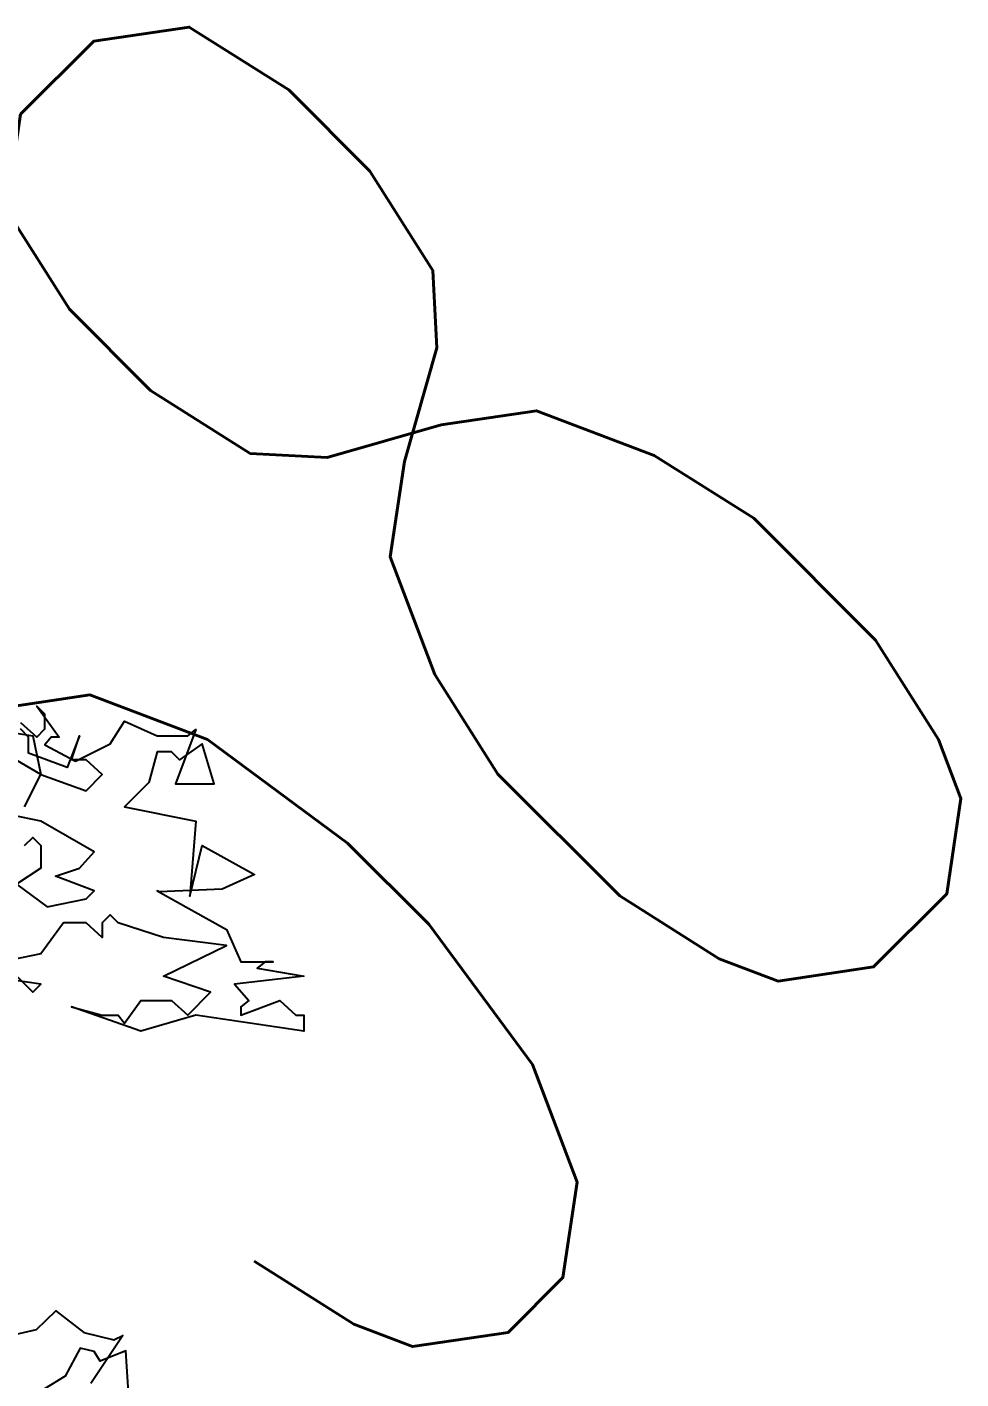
# Model space of a CAD drawing. Header units: millimetres. Extents: x 684983 to 685377, y 990360 to 990509.
# Drawn here: x 685056.256 to 685056.876, y 990422.072 to 990422.969 of the extents above; entities that cross this region are included whole.
import ezdxf

# ---------------------------------------------------------------- set-up
doc = ezdxf.new("R2010")
doc.units = ezdxf.units.MM
doc.layers.add('GRID LEVELS', color=7, linetype='Continuous', lineweight=13)
doc.layers.add('SYMBOLS', color=7, linetype='Continuous')
doc.layers.add('VENGA TREE', color=7, linetype='Continuous')
doc.styles.get("Standard").update_dxf_attribs({"font": 'RomanS'})

# ---------------------------------------------------------------- blocks, each defined once
blk = doc.blocks.new('A$C7BFB01F8')
at = {"layer": 'SYMBOLS', "color": 99}
for points in [[(3.2911, 2.1031), (3.3072, 2.0886), (3.3152, 2.0967), (3.3152, 2.1112), (3.3072, 2.1192), (3.3297, 2.0886), (3.3216, 2.0886), (3.3152, 2.0807), (3.3457, 2.0646), (3.3804, 2.0819), (3.3947, 2.1043), (3.4269, 2.0898), (3.4574, 2.0898), (3.4654, 2.0962), (3.4453, 2.0421), (3.4839, 2.0421), (3.4718, 2.0819), (3.4493, 2.0658), (3.4414, 2.0738), (3.4269, 2.0738), (3.4189, 2.0433), (3.3947, 2.0192), (3.4654, 2.0048), (3.4596, 1.9303), (3.4718, 1.9806), (3.5238, 1.9517), (3.4917, 1.9373), (3.4291, 1.9345), (3.4269, 1.9356), (3.496, 1.8971), (3.5104, 1.865), (3.5426, 1.865), (3.5346, 1.865), (3.5265, 1.8585), (3.573, 1.8505), (3.5041, 1.8425), (3.5184, 1.8265), (3.5104, 1.82), (3.5104, 1.8119), (3.549, 1.8265), (3.5651, 1.8119), (3.573, 1.8119), (3.573, 1.7959), (3.4654, 1.8119), (3.4108, 1.7959), (3.3418, 1.82), (3.3723, 1.8119), (3.3883, 1.8119), (3.3947, 1.8039), (3.4108, 1.8265), (3.4414, 1.8265), (3.4574, 1.8119), (3.48, 1.8345), (3.4333, 1.8505), (3.496, 1.8811), (3.4333, 1.8891), (3.3883, 1.9036), (3.3804, 1.9115), (3.3723, 1.9036), (3.3723, 1.8891), (3.3563, 1.9036), (3.3337, 1.9036), (3.3113, 1.8729), (3.2727, 1.865), (3.3033, 1.8345), (3.3113, 1.8425), (3.2567, 1.8505)], [(3.2952, 1.9806), (3.3033, 1.9887), (3.3113, 1.9806), (3.3113, 1.9582), (3.2871, 1.9421), (3.3177, 1.9196), (3.3563, 1.9275), (3.3643, 1.9356), (3.3258, 1.9501), (3.3497, 1.9582), (3.3643, 1.9742), (3.3113, 2.0048), (3.2727, 2.0128)], [(3.2952, 2.0192), (3.3113, 2.0512), (3.2727, 2.0738)], [(3.2647, 2.0962), (3.3033, 2.0898), (3.3113, 2.0512), (3.3563, 2.0352), (3.3723, 2.0512), (3.3563, 2.0658), (3.3418, 2.0658), (3.3497, 2.0898), (3.3376, 2.0582), (3.2992, 2.0726), (3.2992, 2.0886), (3.2911, 2.0967)], [(3.201, 1.5709), (3.2251, 1.5404), (3.2374, 1.5225), (3.247, 1.5285), (3.2504, 1.5426), (3.2445, 1.5523), (3.2592, 1.5173), (3.2514, 1.5192), (3.2433, 1.5129), (3.2692, 1.4903), (3.307, 1.4989), (3.3262, 1.5174), (3.3541, 1.4958), (3.3838, 1.4887), (3.393, 1.4931), (3.3609, 1.4451)], [(3.3984, 1.4362), (3.3959, 1.4777), (3.3703, 1.4673), (3.3644, 1.4769), (3.3503, 1.4803), (3.3355, 1.4524), (3.3064, 1.4346)]]:
    blk.add_lwpolyline(points, dxfattribs=at)

msp = doc.modelspace()

# ---------------------------------------------------------------- block references
at = {"layer": 'VENGA TREE', "xscale": 0.666594931465463, "yscale": 0.666594931465463, "zscale": 0.666594931465463}
msp.add_blockref('A$C7BFB01F8', (685054.05833, 990421.106, 97.749), dxfattribs=at)

# ---------------------------------------------------------------- texts
at = {"layer": 'GRID LEVELS', "width": 0.5}
msp.add_text('97.758', height=0.8, rotation=45, dxfattribs=at).set_placement((685055.62998, 990421.15777, 97.75766))

doc.saveas('drawing.dxf')
